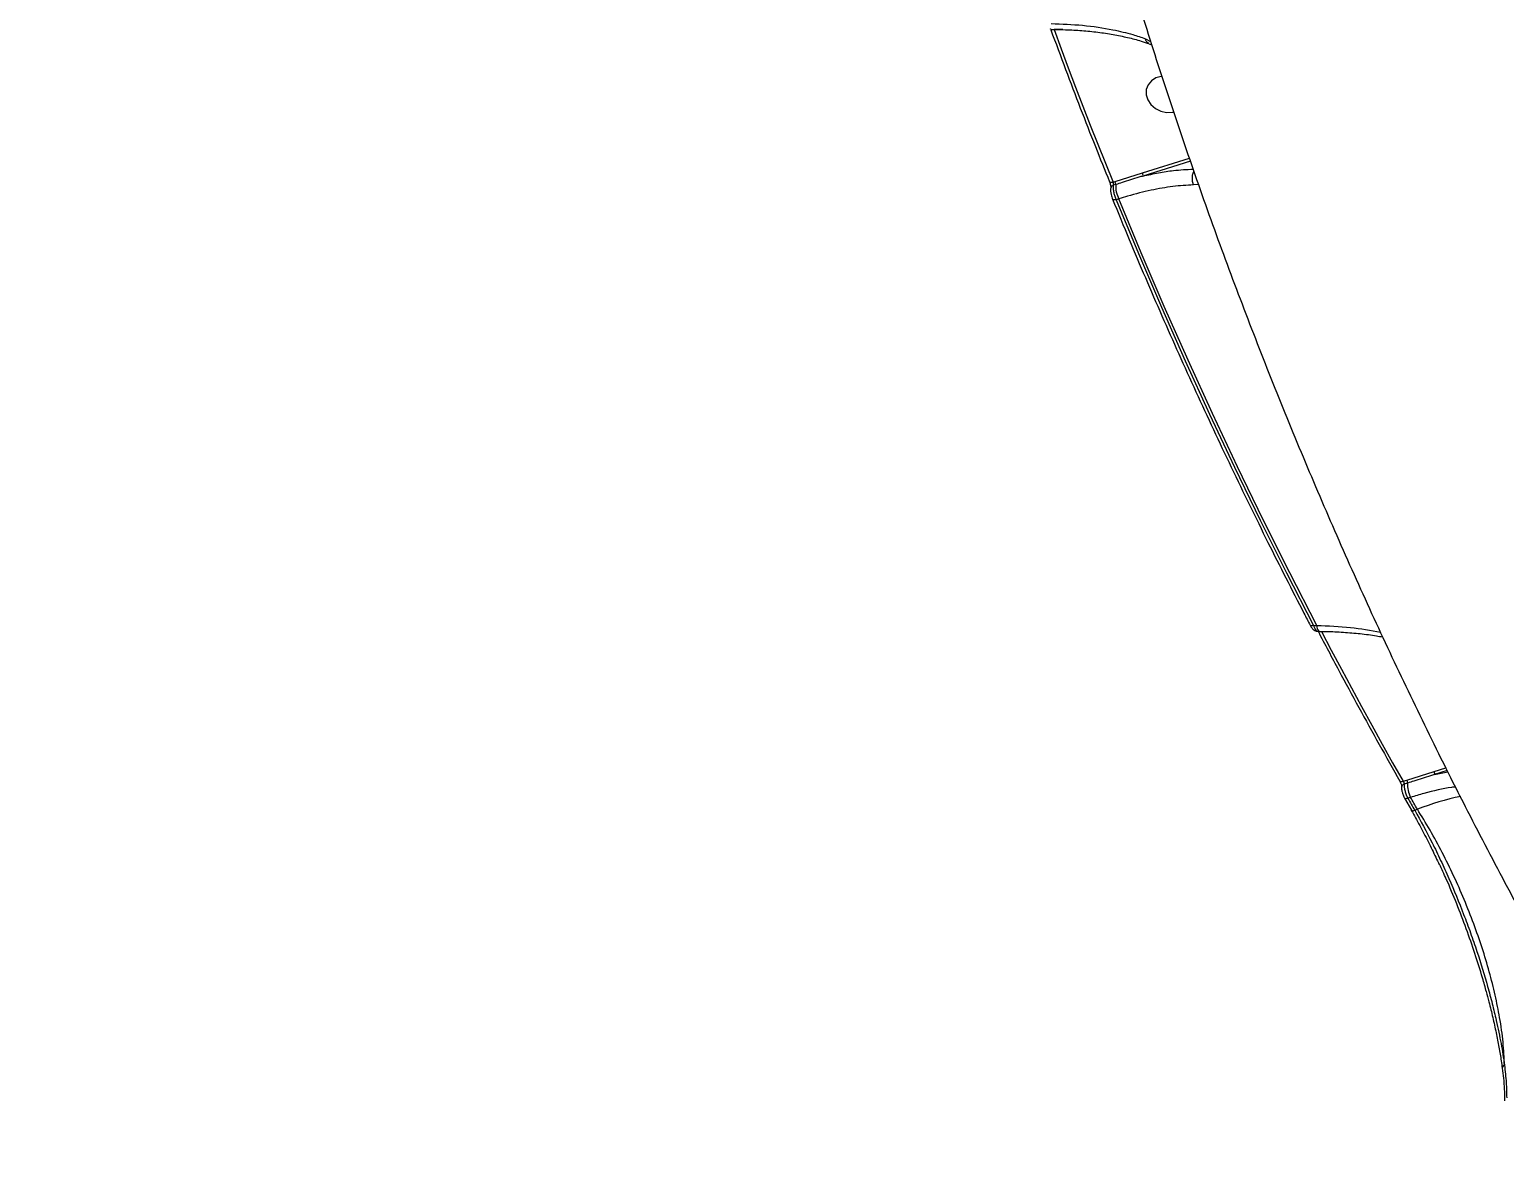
# Model space of a CAD drawing. Header units: millimetres. Extents: x -6523 to 7556, y -5559 to 6101.
# Drawn here: x 903.7 to 1218, y -1784.1 to -1544.3 of the extents above; entities that cross this region are included whole.
import ezdxf

# ---------------------------------------------------------------- set-up
doc = ezdxf.new("R2010")
doc.units = ezdxf.units.MM
for name, color, linetype in [('DIKOM_ОБЪЕКТ', 7, 'Continuous'), ('DIKOM_РАЗМЕР_ЗОНА', 7, 'Continuous'), ('DIKOM_РАЗМЕР_ОБЪЕКТА', 7, 'Continuous')]:
    doc.layers.add(name, color=color, linetype=linetype)
doc.styles.add('style1', font='arial.ttf', dxfattribs={"width": 0.8})
doc.dimstyles.new('1-50', dxfattribs={"dimtxt": 300, "dimasz": 200, "dimexe": 100, "dimexo": 0, "dimgap": 100, "dimtad": 1, "dimtxsty": 'style1', "dimcen": 200, "dimclrd": 7, "dimclre": 7, "dimclrt": 7, "dimadec": 1, "dimazin": 2, "dimtfac": 1, "dimtmove": 0, "dimatfit": 2, "dimfxl": 0, "dimlwd": 25, "dimlwe": 18, "dimarcsym": 0})

# ---------------------------------------------------------------- blocks, each defined once
blk = doc.blocks.new('*D10')
at = {"layer": 'Defpoints', "color": 0, "transparency": 16777216}
for p in [(-1823.23, 4314.24), (3842.01, -3170.82), (6537.88, -3170.82)]:
    blk.add_point(p, dxfattribs=at)
at = {"layer": 'DIKOM_РАЗМЕР_ОБЪЕКТА', "color": 7, "lineweight": 18, "transparency": 16777216}
for p, q in [((-1823.23, 4314.24), (6637.88, 4314.24)), ((3842.01, -3170.82), (6637.88, -3170.82))]:
    blk.add_line(p, q, dxfattribs=at)
at = {"layer": 'DIKOM_РАЗМЕР_ОБЪЕКТА', "color": 7, "lineweight": 25, "transparency": 16777216}
blk.add_line((6537.88, 3914.24), (6537.88, -2770.82), dxfattribs=at)
at = {"layer": 'DIKOM_РАЗМЕР_ОБЪЕКТА', "color": 7, "transparency": 16777216}
for points in [[(6471.22, 3914.24), (6604.55, 3914.24), (6537.88, 4314.24)], [(6471.22, -2770.82), (6604.55, -2770.82), (6537.88, -3170.82)]]:
    blk.add_solid(points, dxfattribs=at)
at = {"layer": 'DIKOM_РАЗМЕР_ОБЪЕКТА', "color": 7, "transparency": 16777216, "insert": (6304.71, 207.11), "char_height": 300, "attachment_point": 5, "rotation": 90, "style": 'style1'}
blk.add_mtext('7500', dxfattribs=at)
blk = doc.blocks.new('*D11')
at = {"layer": 'Defpoints', "color": 0, "transparency": 16777216}
for p in [(-5022.71, -299.32), (4115.33, -1753.09), (4115.33, -4391.39)]:
    blk.add_point(p, dxfattribs=at)
at = {"layer": 'DIKOM_РАЗМЕР_ОБЪЕКТА', "color": 7, "lineweight": 18, "transparency": 16777216}
for p, q in [((-5022.71, -299.32), (-5022.71, -4491.39)), ((4115.33, -1753.09), (4115.33, -4491.39))]:
    blk.add_line(p, q, dxfattribs=at)
at = {"layer": 'DIKOM_РАЗМЕР_ОБЪЕКТА', "color": 7, "lineweight": 25, "transparency": 16777216}
blk.add_line((-4622.71, -4391.39), (3715.33, -4391.39), dxfattribs=at)
at = {"layer": 'DIKOM_РАЗМЕР_ОБЪЕКТА', "color": 7, "transparency": 16777216}
for points in [[(-4622.71, -4324.73), (-4622.71, -4458.06), (-5022.71, -4391.39)], [(3715.33, -4324.73), (3715.33, -4458.06), (4115.33, -4391.39)]]:
    blk.add_solid(points, dxfattribs=at)
at = {"layer": 'DIKOM_РАЗМЕР_ОБЪЕКТА', "color": 7, "transparency": 16777216, "insert": (-175.12, -4158.22), "char_height": 300, "attachment_point": 5, "style": 'style1'}
blk.add_mtext('9150', dxfattribs=at)
blk = doc.blocks.new('*D12')
at = {"layer": 'Defpoints', "color": 0, "transparency": 16777216}
for p in [(-6522.71, -395.62), (6102.86, -1877.31), (6102.86, -5458.89)]:
    blk.add_point(p, dxfattribs=at)
at = {"layer": 'DIKOM_РАЗМЕР_ЗОНА', "color": 7, "lineweight": 18, "transparency": 16777216}
for p, q in [((-6522.71, -395.62), (-6522.71, -5558.89)), ((6102.86, -1877.31), (6102.86, -5558.89))]:
    blk.add_line(p, q, dxfattribs=at)
at = {"layer": 'DIKOM_РАЗМЕР_ЗОНА', "color": 7, "lineweight": 25, "transparency": 16777216}
blk.add_line((-6122.71, -5458.89), (5702.86, -5458.89), dxfattribs=at)
at = {"layer": 'DIKOM_РАЗМЕР_ЗОНА', "color": 7, "transparency": 16777216}
for points in [[(-6122.71, -5392.23), (-6122.71, -5525.56), (-6522.71, -5458.89)], [(5702.86, -5392.23), (5702.86, -5525.56), (6102.86, -5458.89)]]:
    blk.add_solid(points, dxfattribs=at)
at = {"layer": 'DIKOM_РАЗМЕР_ЗОНА', "color": 7, "transparency": 16777216, "insert": (78.38, -5225.72), "char_height": 300, "attachment_point": 5, "style": 'style1'}
blk.add_mtext('12600', dxfattribs=at)
blk = doc.blocks.new('*D13')
at = {"layer": 'Defpoints', "color": 0, "transparency": 16777216}
for p in [(-2358.18, 6101.03), (4341.71, -4605.15), (7455.88, -4605.15)]:
    blk.add_point(p, dxfattribs=at)
at = {"layer": 'DIKOM_РАЗМЕР_ЗОНА', "color": 7, "lineweight": 18, "transparency": 16777216}
for p, q in [((-2358.18, 6101.03), (7555.88, 6101.03)), ((4341.71, -4605.15), (7555.88, -4605.15))]:
    blk.add_line(p, q, dxfattribs=at)
at = {"layer": 'DIKOM_РАЗМЕР_ЗОНА', "color": 7, "lineweight": 25, "transparency": 16777216}
blk.add_line((7455.88, 5701.03), (7455.88, -4205.15), dxfattribs=at)
at = {"layer": 'DIKOM_РАЗМЕР_ЗОНА', "color": 7, "transparency": 16777216}
for points in [[(7389.22, 5701.03), (7522.55, 5701.03), (7455.88, 6101.03)], [(7389.22, -4205.15), (7522.55, -4205.15), (7455.88, -4605.15)]]:
    blk.add_solid(points, dxfattribs=at)
at = {"layer": 'DIKOM_РАЗМЕР_ЗОНА', "color": 7, "transparency": 16777216, "insert": (7222.71, 375.61), "char_height": 300, "attachment_point": 5, "rotation": 90, "style": 'style1'}
blk.add_mtext('10700', dxfattribs=at)

msp = doc.modelspace()

# ---------------------------------------------------------------- linework, layer by layer
at = {"layer": 'DIKOM_ОБЪЕКТ', "color": 7, "linetype": 'Continuous', "lineweight": 15}
for p, q in [((1122.138, -1544.329), (1122.005, -1544.329)), ((1123.853, -1544.336), (1122.138, -1544.329)), ((1141.462, -1546.261), (1142.578, -1546.834)), ((1142.202, -1547.331), (1142.802, -1547.556)), ((1140.82, -1574.869), (1150.824, -1571.732)), ((1151.044, -1572.362), (1140.941, -1575.53)), ((1134.557, -1576.873), (1135.013, -1576.73)), ((1135.145, -1577.343), (1134.619, -1577.508)), ((1135.013, -1576.73), (1140.82, -1574.869)), ((1152.768, -1577.31), (1151.694, -1577.427)), ((1134.463, -1580.465), (1134.458, -1580.45)), ((1135.806, -1580.409), (1135.215, -1580.594)), ((1176.574, -1671.269), (1176.571, -1671.261)), ((1177.288, -1671.314), (1177.973, -1671.313)), ((1178.14, -1672.546), (1178.411, -1672.545)), ((1178.411, -1672.545), (1178.393, -1672.543)), ((1197.172, -1704.28), (1202.966, -1702.423)), ((1202.966, -1702.423), (1205.438, -1701.648)), ((1205.745, -1702.251), (1203.087, -1703.084)), ((1203.087, -1703.084), (1205.89, -1702.535)), ((1196.377, -1704.529), (1197.172, -1704.28)), ((1197.304, -1704.893), (1196.609, -1705.111)), ((1196.68, -1708.132), (1196.676, -1708.124)), ((1196.68, -1708.132), (1198.146, -1710.695)), ((1197.966, -1707.959), (1197.376, -1708.144)), ((1198.84, -1710.704), (1199.398, -1710.463)), ((1217.498, -1765.658), (1217.498, -1765.694))]:
    msp.add_line(p, q, dxfattribs=at)
at = {"layer": 'DIKOM_ОБЪЕКТ', "color": 7, "linetype": 'Continuous', "lineweight": 15, "flags": 128}
for points in [[(1122.005, -1544.329), (1121.83, -1544.355), (1121.668, -1544.361), (1121.524, -1544.348), (1121.404, -1544.315), (1121.313, -1544.264), (1121.254, -1544.196), (1121.24, -1544.167)], [(1122.005, -1544.329), (1123.511, -1548.411), (1125.034, -1552.488), (1126.577, -1556.562), (1128.137, -1560.632), (1129.715, -1564.698), (1131.311, -1568.76), (1132.925, -1572.819), (1134.557, -1576.873)], [(1144.846, -1554.288), (1143.691, -1554.624), (1142.725, -1555.243), (1142.028, -1556.094), (1141.654, -1557.109), (1141.635, -1558.205), (1141.972, -1559.293), (1142.638, -1560.286), (1143.579, -1561.103), (1144.718, -1561.678), (1145.964, -1561.963), (1147.215, -1561.937), (1147.485, -1561.888)], [(1134.557, -1576.873), (1134.384, -1576.904), (1134.223, -1576.915), (1134.082, -1576.906), (1133.963, -1576.877), (1133.874, -1576.829), (1133.815, -1576.764), (1133.804, -1576.741)], [(1135.215, -1580.594), (1135.043, -1580.625), (1134.883, -1580.637), (1134.741, -1580.628), (1134.624, -1580.6), (1134.534, -1580.553), (1134.475, -1580.489), (1134.463, -1580.465)], [(1135.215, -1580.594), (1139.975, -1592.066), (1144.878, -1603.504), (1149.925, -1614.905), (1155.115, -1626.268), (1160.447, -1637.592), (1165.92, -1648.875), (1171.534, -1660.117), (1177.288, -1671.314)], [(1177.973, -1671.313), (1172.205, -1660.093), (1166.577, -1648.829), (1161.092, -1637.523), (1155.748, -1626.176), (1150.547, -1614.79), (1145.489, -1603.365), (1140.575, -1591.904), (1135.806, -1580.409)], [(1177.288, -1671.314), (1177.122, -1671.36), (1176.968, -1671.385), (1176.833, -1671.389), (1176.72, -1671.372), (1176.635, -1671.335), (1176.579, -1671.278), (1176.574, -1671.269)], [(1178.956, -1672.594), (1181.071, -1676.607), (1183.204, -1680.614), (1185.355, -1684.615), (1187.524, -1688.611), (1189.71, -1692.6), (1191.914, -1696.582), (1194.137, -1700.559), (1196.377, -1704.529)], [(1196.377, -1704.529), (1196.213, -1704.58), (1196.062, -1704.611), (1195.929, -1704.619), (1195.818, -1704.606), (1195.735, -1704.572), (1195.681, -1704.517), (1195.68, -1704.515)], [(1197.376, -1708.144), (1197.213, -1708.195), (1197.062, -1708.226), (1196.93, -1708.235), (1196.82, -1708.223), (1196.736, -1708.189), (1196.682, -1708.135), (1196.68, -1708.132)], [(1197.376, -1708.144), (1197.558, -1708.464), (1197.741, -1708.784), (1197.924, -1709.104), (1198.107, -1709.424), (1198.29, -1709.744), (1198.473, -1710.064), (1198.656, -1710.384), (1198.84, -1710.704)], [(1199.398, -1710.463), (1199.218, -1710.15), (1199.039, -1709.837), (1198.86, -1709.524), (1198.681, -1709.211), (1198.502, -1708.898), (1198.323, -1708.585), (1198.144, -1708.272), (1197.966, -1707.959)], [(1198.164, -1710.72), (1198.148, -1710.697), (1198.146, -1710.694)]]:
    msp.add_lwpolyline(points, dxfattribs=at)
at = {"layer": 'DIKOM_ОБЪЕКТ', "color": 7, "linetype": 'Continuous', "lineweight": 15}
for centre, radius, start, end in [((1134.804, -1578.236), 0.751, 104.24456, 169.86405), ((1134.006, -1577.268), 1.142, 356.21339, 28.09781), ((1140.849, -1577.717), 5.716, 176.24714, 208.09144), ((1139.926, -1575.374), 1.027, 351.23716, 29.44526), ((1179.625, -1671.436), 1.656, 175.74191, 221.95859), ((1202.071, -1702.928), 1.028, 351.26897, 29.41344), ((1196.805, -1705.847), 0.761, 104.87957, 171.39409), ((1196.163, -1704.818), 1.144, 356.26142, 28.09235), ((1203.003, -1705.268), 5.711, 176.23328, 208.10529), ((1223.413, -1774.887), 68.755, 102.39244, 110.44414), ((1198.488, -1710.121), 0.681, 241.54781, 301.07998), ((1218.265, -1765.736), 0.771, 113.45412, 174.22843)]:
    msp.add_arc(centre, radius, start, end, dxfattribs=at)
for points, knots in [([(1101.517, -1355.226), (1101.64, -1356.371), (1102.391, -1363.357), (1104.075, -1376.166), (1106.586, -1393.651), (1109.437, -1411.115), (1112.593, -1428.558), (1116.063, -1445.973), (1119.843, -1463.355), (1123.935, -1480.701), (1128.336, -1498.006), (1133.046, -1515.264), (1138.065, -1532.471), (1143.389, -1549.623), (1149.02, -1566.714), (1154.955, -1583.74), (1161.193, -1600.696), (1167.733, -1617.578), (1174.573, -1634.38), (1181.711, -1651.098), (1189.146, -1667.727), (1196.876, -1684.263), (1204.899, -1700.7), (1213.211, -1717.035), (1221.817, -1733.26), (1230.475, -1748.992), (1236.395, -1759.25), (1239.244, -1764.187)], [0, 0, 0, 0, 0.0080362, 0.0490173, 0.0900368, 0.1310958, 0.1721951, 0.213335, 0.2545163, 0.2957395, 0.3370051, 0.3783137, 0.4196651, 0.46106, 0.5024979, 0.543979, 0.5855037, 0.627071, 0.6686811, 0.7103338, 0.7520289, 0.7937651, 0.8355423, 0.8773601, 0.9192178, 0.9611142, 1, 1, 1, 1]), ([(1121.308, -1544.348), (1122.353, -1547.175), (1125.425, -1555.486), (1129.598, -1566.284), (1132.797, -1574.237), (1133.804, -1576.741)], [0, 0, 0, 0, 0.2609971, 0.7673247, 1, 1, 1, 1]), ([(1121.396, -1543.048), (1123.646, -1543.125), (1128.212, -1543.281), (1134, -1544.18), (1138.397, -1545.229), (1140.574, -1545.962), (1141.462, -1546.261)], [0, 0, 0, 0, 0.3072578, 0.6233207, 0.8463586, 1, 1, 1, 1]), ([(1121.822, -1544.316), (1122.694, -1544.317), (1124.76, -1544.321), (1127.942, -1544.508), (1131.342, -1544.848), (1134.607, -1545.34), (1137.693, -1545.979), (1140.243, -1546.638), (1141.666, -1547.132), (1142.205, -1547.32)], [0, 0, 0, 0, 0.1155372, 0.273943, 0.4326218, 0.5909278, 0.748383, 0.9046042, 1, 1, 1, 1]), ([(1142.222, -1547.292), (1142.073, -1547.211), (1141.773, -1547.048), (1141.57, -1546.65), (1141.487, -1546.37), (1141.471, -1546.299), (1141.462, -1546.261)], [0, 0, 0, 0, 0.42551588, 0.86161315, 0.92664173, 1, 1, 1, 1]), ([(1140.941, -1575.53), (1142.048, -1575.289), (1144.273, -1574.806), (1147.914, -1574.244), (1150.258, -1574.125), (1151.634, -1574.056)], [0, 0, 0, 0, 0.2906243, 0.5837213, 1, 1, 1, 1]), ([(1133.804, -1576.745), (1133.812, -1576.763), (1133.854, -1576.859), (1133.932, -1577.106), (1134.017, -1577.451), (1134.064, -1577.774), (1134.074, -1577.982), (1134.068, -1578.083), (1134.067, -1578.091), (1134.066, -1578.093)], [0, 0, 0, 0, 0.04491182, 0.2394191, 0.45640413, 0.6768287, 0.8427584, 0.96707531, 1, 1, 1, 1]), ([(1134.557, -1576.873), (1134.567, -1576.925), (1134.587, -1577.029), (1134.61, -1577.203), (1134.621, -1577.365), (1134.622, -1577.462), (1134.62, -1577.502), (1134.619, -1577.508)], [0, 0, 0, 0, 0.24425485, 0.48565794, 0.72462624, 0.96170844, 1, 1, 1, 1]), ([(1134.619, -1577.508), (1134.616, -1577.537), (1134.589, -1577.746), (1134.589, -1578.229), (1134.703, -1579.016), (1134.915, -1579.853), (1135.115, -1580.347), (1135.215, -1580.594)], [0, 0, 0, 0, 0.0387567, 0.2783449, 0.518616, 0.7594389, 1, 1, 1, 1]), ([(1140.941, -1575.53), (1140.645, -1575.62), (1139.165, -1576.069), (1137.241, -1576.685), (1135.598, -1577.201), (1135.145, -1577.343)], [0, 0, 0, 0, 0.15330835, 0.76655507, 1, 1, 1, 1]), ([(1151.694, -1577.427), (1150.254, -1577.506), (1147.428, -1577.661), (1142.674, -1578.509), (1138.767, -1579.488), (1136.429, -1580.215), (1135.806, -1580.409)], [0, 0, 0, 0, 0.302894, 0.5944613, 0.8920233, 1, 1, 1, 1]), ([(1151.787, -1574.494), (1151.757, -1574.535), (1151.586, -1574.771), (1151.428, -1575.376), (1151.362, -1576.213), (1151.481, -1576.875), (1151.619, -1577.26), (1151.677, -1577.387), (1151.694, -1577.427)], [0, 0, 0, 0, 0.0565483, 0.3234274, 0.5902482, 0.8570756, 0.9558739, 1, 1, 1, 1]), ([(1134.078, -1578.106), (1134.064, -1578.217), (1134.022, -1578.547), (1134.063, -1579.025), (1134.152, -1579.384), (1134.177, -1579.482)], [0, 0, 0, 0, 0.2719358, 0.8012136, 1, 1, 1, 1]), ([(1134.177, -1579.482), (1134.211, -1579.657), (1134.28, -1580.001), (1134.408, -1580.299), (1134.471, -1580.446)], [0, 0, 0, 0, 0.5082137, 1, 1, 1, 1]), ([(1134.463, -1580.465), (1135.64, -1583.328), (1139.053, -1591.631), (1144.925, -1605.32), (1152.171, -1621.504), (1159.709, -1637.61), (1167.395, -1653.351), (1173.081, -1664.552), (1176.132, -1670.419), (1176.575, -1671.269)], [0, 0, 0, 0, 0.0934444, 0.2709215, 0.4484024, 0.6258822, 0.8033638, 0.9715045, 1, 1, 1, 1]), ([(1176.582, -1671.253), (1176.678, -1671.434), (1176.893, -1671.841), (1177.277, -1672.244), (1177.732, -1672.52), (1178.031, -1672.525), (1178.137, -1672.527)], [0, 0, 0, 0, 0.2679487, 0.6028804, 0.8594737, 1, 1, 1, 1]), ([(1177.288, -1671.314), (1177.315, -1671.387), (1177.43, -1671.694), (1177.648, -1672.133), (1177.92, -1672.49), (1178.071, -1672.518), (1178.14, -1672.532)], [0, 0, 0, 0, 0.1007578, 0.4241, 0.7335534, 1, 1, 1, 1]), ([(1177.973, -1671.313), (1180.4, -1671.4), (1185.118, -1671.569), (1189.437, -1672.339), (1191.533, -1672.712)], [0, 0, 0, 0, 0.5144582, 1, 1, 1, 1]), ([(1178.244, -1672.551), (1179.712, -1675.333), (1183.97, -1683.4), (1189.785, -1694.054), (1194.206, -1701.9), (1195.68, -1704.515)], [0, 0, 0, 0, 0.2597914, 0.7532302, 1, 1, 1, 1]), ([(1178.39, -1672.606), (1178.924, -1672.603), (1180.701, -1672.591), (1183.661, -1672.734), (1187.231, -1673.038), (1190.031, -1673.385), (1191.577, -1673.677), (1192.024, -1673.762)], [0, 0, 0, 0, 0.1116977, 0.3714072, 0.6324511, 0.8937368, 1, 1, 1, 1]), ([(1203.087, -1703.084), (1202.791, -1703.174), (1201.311, -1703.623), (1199.391, -1704.237), (1197.753, -1704.752), (1197.304, -1704.893)], [0, 0, 0, 0, 0.1536534, 0.7682873, 1, 1, 1, 1]), ([(1195.681, -1704.519), (1195.69, -1704.536), (1195.743, -1704.621), (1195.844, -1704.843), (1195.957, -1705.152), (1196.028, -1705.44), (1196.053, -1705.627), (1196.053, -1705.721), (1196.053, -1705.722), (1196.053, -1705.723)], [0, 0, 0, 0, 0.0438849, 0.2328824, 0.4424804, 0.6551625, 0.8134318, 0.9383411, 1, 1, 1, 1]), ([(1196.066, -1705.735), (1196.055, -1705.834), (1196.02, -1706.168), (1196.102, -1706.693), (1196.256, -1707.121), (1196.314, -1707.282)], [0, 0, 0, 0, 0.2081162, 0.7021239, 1, 1, 1, 1]), ([(1196.377, -1704.529), (1196.406, -1704.576), (1196.466, -1704.669), (1196.539, -1704.826), (1196.59, -1704.975), (1196.608, -1705.066), (1196.609, -1705.106), (1196.609, -1705.111)], [0, 0, 0, 0, 0.2401892, 0.4811283, 0.7221446, 0.9628493, 1, 1, 1, 1]), ([(1196.609, -1705.111), (1196.606, -1705.139), (1196.583, -1705.346), (1196.6, -1705.823), (1196.753, -1706.599), (1197.016, -1707.421), (1197.256, -1707.903), (1197.376, -1708.144)], [0, 0, 0, 0, 0.0371058, 0.2779208, 0.5187252, 0.7593064, 1, 1, 1, 1]), ([(1207.514, -1705.726), (1207.227, -1705.759), (1205.152, -1705.998), (1201.885, -1706.801), (1198.912, -1707.679), (1197.966, -1707.959)], [0, 0, 0, 0, 0.0983431, 0.7129737, 1, 1, 1, 1]), ([(1196.314, -1707.282), (1196.347, -1707.393), (1196.438, -1707.692), (1196.591, -1707.953), (1196.687, -1708.118)], [0, 0, 0, 0, 0.3690647, 1, 1, 1, 1]), ([(1198.117, -1710.75), (1198.412, -1711.261), (1199.319, -1712.836), (1200.807, -1715.636), (1202.506, -1718.972), (1203.571, -1721.234), (1204.071, -1722.294)], [0, 0, 0, 0, 0.14236533, 0.43904537, 0.7369268, 1, 1, 1, 1]), ([(1198.84, -1710.704), (1200.091, -1712.974), (1201.987, -1716.414), (1204.379, -1721.372), (1206.678, -1726.433), (1208.814, -1731.64), (1210.744, -1736.852), (1212.525, -1742.026), (1214.078, -1747.102), (1215.377, -1751.952), (1216.369, -1756.077), (1217.303, -1760.568), (1217.739, -1763.534), (1217.958, -1765.029)], [0, 0, 0, 0, 0.1312177, 0.1987831, 0.2663491, 0.3975677, 0.4651558, 0.5327442, 0.6634774, 0.7308139, 0.7981485, 0.898244, 1, 1, 1, 1]), ([(1217.958, -1765.029), (1217.888, -1763.434), (1217.748, -1760.245), (1217.029, -1755.172), (1216.018, -1750.113), (1214.768, -1745.147), (1213.241, -1740.057), (1211.445, -1734.899), (1209.41, -1729.741), (1207.163, -1724.649), (1204.723, -1719.697), (1202.135, -1714.914), (1200.309, -1711.945), (1199.398, -1710.463)], [0, 0, 0, 0, 0.1033763, 0.206751, 0.2946088, 0.3827352, 0.4705931, 0.5587485, 0.6471802, 0.7353378, 0.823468, 0.9118723, 1, 1, 1, 1]), ([(1214.125, -1749.428), (1213.853, -1748.435), (1213.127, -1745.778), (1211.693, -1741.257), (1209.857, -1735.96), (1207.809, -1730.635), (1205.897, -1726.018), (1204.614, -1723.265), (1204.127, -1722.22)], [0, 0, 0, 0, 0.11425427, 0.30567593, 0.49772024, 0.69038519, 0.88243729, 1, 1, 1, 1]), ([(1214.036, -1749.309), (1214.24, -1750.049), (1214.765, -1751.949), (1215.483, -1754.893), (1216.205, -1758.138), (1216.801, -1761.23), (1217.227, -1763.755), (1217.403, -1765.158), (1217.467, -1765.661)], [0, 0, 0, 0, 0.1216557, 0.3123198, 0.5045468, 0.6978987, 0.8918151, 1, 1, 1, 1]), ([(1217.491, -1765.694), (1217.579, -1766.4), (1217.776, -1767.987), (1217.929, -1770.17), (1217.997, -1771.779), (1217.971, -1772.511), (1217.966, -1772.625)], [0, 0, 0, 0, 0.2689565, 0.6038977, 0.9381613, 1, 1, 1, 1]), ([(1217.958, -1765.029), (1218.104, -1766.304), (1218.398, -1768.871), (1218.421, -1770.932), (1218.432, -1771.97)], [0, 0, 0, 0, 0.4964866, 1, 1, 1, 1])]:
    msp.add_open_spline(points, degree=3, knots=knots, dxfattribs=at)

# ---------------------------------------------------------------- dimensions: what is measured, and where the dimension line sits
at = {"layer": 'DIKOM_РАЗМЕР_ЗОНА'}
dim = msp.add_linear_dim(base=(7455.882, -4605.145), p1=(-2358.182, 6101.03), p2=(4341.706, -4605.145), angle=90, text='10700', dimstyle='1-50', override={"dimasz": 400, "dimgap": 80}, dxfattribs=at)
dim.commit()
dim.dimension.update_dxf_attribs({"geometry": '*D13', "text_midpoint": (7455.882, 375.606), "dimtype": 160})
dim = msp.add_linear_dim(base=(6102.859, -5458.894), p1=(-6522.706, -395.616), p2=(6102.859, -1877.311), text='12600', dimstyle='1-50', override={"dimasz": 400, "dimgap": 80}, dxfattribs=at)
dim.commit()
dim.dimension.update_dxf_attribs({"geometry": '*D12', "text_midpoint": (78.382, -5458.894), "dimtype": 160})
at = {"layer": 'DIKOM_РАЗМЕР_ОБЪЕКТА'}
dim = msp.add_linear_dim(base=(6537.882, -3170.823), p1=(-1823.231, 4314.242), p2=(3842.008, -3170.823), angle=90, text='7500', dimstyle='1-50', override={"dimasz": 400, "dimgap": 80}, dxfattribs=at)
dim.commit()
dim.dimension.update_dxf_attribs({"geometry": '*D10', "text_midpoint": (6537.882, 207.106), "dimtype": 160})
dim = msp.add_linear_dim(base=(4115.332, -4391.394), p1=(-5022.706, -299.317), p2=(4115.332, -1753.089), text='9150', dimstyle='1-50', override={"dimasz": 400, "dimgap": 80}, dxfattribs=at)
dim.commit()
dim.dimension.update_dxf_attribs({"geometry": '*D11', "text_midpoint": (-175.118, -4391.394), "dimtype": 160})

doc.saveas('drawing.dxf')
